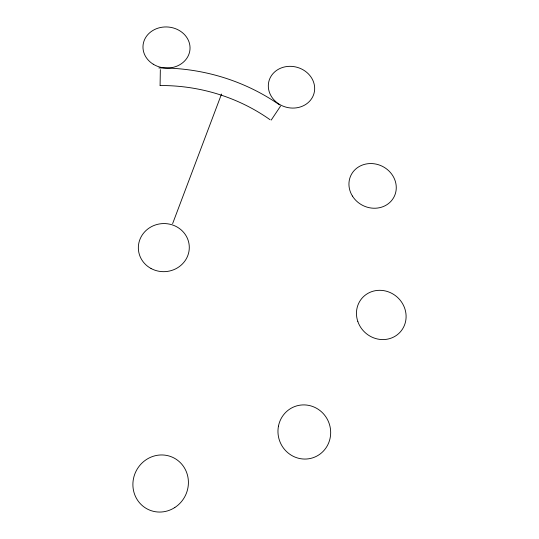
<?xml version="1.0" encoding="UTF-8"?>
<svg xmlns="http://www.w3.org/2000/svg" width="539" height="539" viewBox="0 0 539 539"><rect width="100%" height="100%" fill="white"/><g stroke="black" fill="none" stroke-linecap="round" stroke-linejoin="round"><path stroke-width="0.81" d="M160.09 85.431L160.339 69.625M172.628 223.638L221.529 94.035M271.225 120.062L280.583 106.042M158.85 67.968A202.226 191.136 -4.1 0 1 279.546 104.896M160.11 85.533A183.085 173.107 -4.1 0 1 270.1 119.746M153.258 64.222A23.554 20.536 4.8 0 0 189.977 49.494A23.554 20.536 4.8 0 0 156.29 28.776A23.554 20.536 4.8 0 0 153.258 64.222M275.409 101.319A23.359 20.684 15.3 0 0 313.988 93.483A23.359 20.684 15.3 0 0 285.077 66.823A23.359 20.684 15.3 0 0 275.409 101.319M352.412 196.028A24.093 21.87 26.8 0 0 393.382 198.082A24.093 21.87 26.8 0 0 372.018 163.58A24.093 21.87 26.8 0 0 352.412 196.028M357.856 321.588A25.515 23.911 41.6 0 0 400.106 332.172A25.515 23.911 41.6 0 0 385.877 291.08A25.515 23.911 41.6 0 0 357.856 321.588M278.447 426.181A27.186 26.256 70.4 0 0 312.849 457.793A27.186 26.256 70.4 0 0 321.648 411.971A27.186 26.256 70.4 0 0 278.447 426.181M174.818 507.522A28.796 27.509 -64 0 0 174.245 458.123A28.796 27.509 -64 0 0 132.89 484.871A28.796 27.509 -64 0 0 174.818 507.522M151.008 268.489A25.481 24.053 -3.2 0 0 189.297 247.549A25.481 24.053 -3.2 0 0 151.163 226.818A25.481 24.053 -3.2 0 0 151.008 268.489"/></g></svg>
